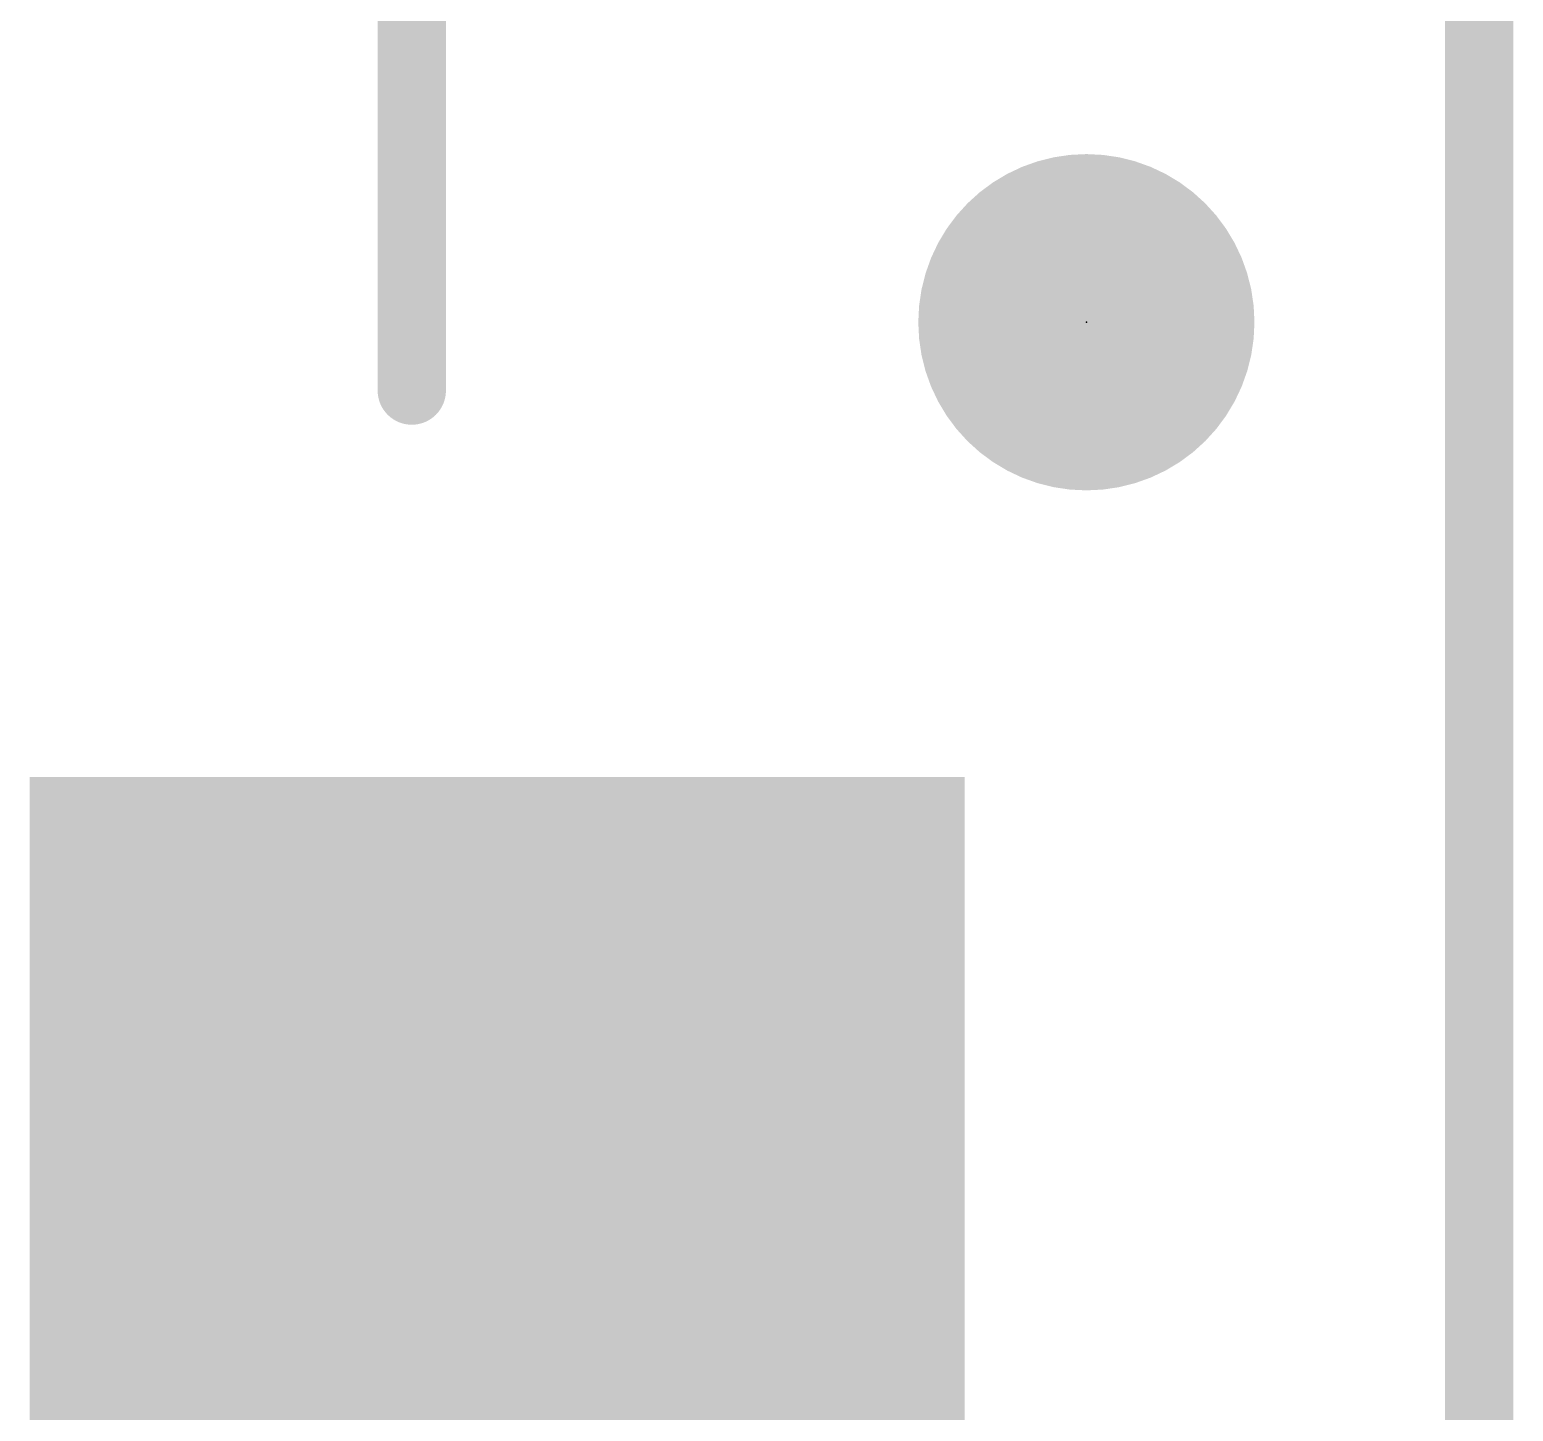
# Model space of a CAD drawing. Extents: x 0 to 108, y -18 to 20.
# Drawn here: x 14.738 to 19.152, y 10.935 to 15.043 of the extents above; entities that cross this region are included whole.
import ezdxf

# ---------------------------------------------------------------- set-up
doc = ezdxf.new("R2010")
doc.units = 0
for name, color, linetype in [('1', 12, 'CONTINUOUS'), ('16', 132, 'CONTINUOUS'), ('17', 110, 'CONTINUOUS'), ('20', 53, 'CONTINUOUS'), ('22', 40, 'CONTINUOUS'), ('23', 53, 'CONTINUOUS')]:
    doc.layers.add(name, color=color, linetype=linetype)

# ---------------------------------------------------------------- blocks, each defined once
blk = doc.blocks.new('SQUAREP')
blk.add_solid([(-0.5, -0.5), (0.5, -0.5), (-0.5, 0.5), (0.5, 0.5)])
blk = doc.blocks.new('PIE')
at = {"const_width": 0.5}
blk.add_lwpolyline([(0, -0.25, 1), (0, 0.25, 1), (0, -0.25)], format="xyb", dxfattribs=at)

msp = doc.modelspace()

# ---------------------------------------------------------------- linework, layer by layer
at = {"layer": '1', "const_width": 0.2032}
msp.add_lwpolyline([(19.05, 0), (19.05, 19.05)], dxfattribs=at)
at = {"layer": '16', "const_width": 0.2032}
msp.add_lwpolyline([(19.05, 19.05), (19.05, 0)], dxfattribs=at)
at = {"layer": '20', "const_width": 0.2032}
msp.add_lwpolyline([(19.05, 0), (19.05, 19.05)], dxfattribs=at)
at = {"layer": '22', "const_width": 0.2032}
msp.add_lwpolyline([(15.875, 13.97), (15.875, 15.494)], dxfattribs=at)
at = {"layer": '22', "const_width": 0.1016}
msp.add_lwpolyline([(15.8242, 13.97, 1), (15.9258, 13.97)], format="xyb", dxfattribs=at)
at = {"layer": '23'}
msp.add_point((17.8816, 14.1732), dxfattribs=at)

# ---------------------------------------------------------------- block references
at = {"layer": '1'}
msp.add_blockref('PIE', (17.8816, 14.1732), dxfattribs=at)
at = {"layer": '17', "xscale": 2.7813, "yscale": 2.7813, "rotation": 180}
msp.add_blockref('SQUAREP', (16.129, 11.43), dxfattribs=at)
msp.add_blockref('SQUAREP', (16.129, 11.43), dxfattribs=at)

doc.saveas('drawing.dxf')
